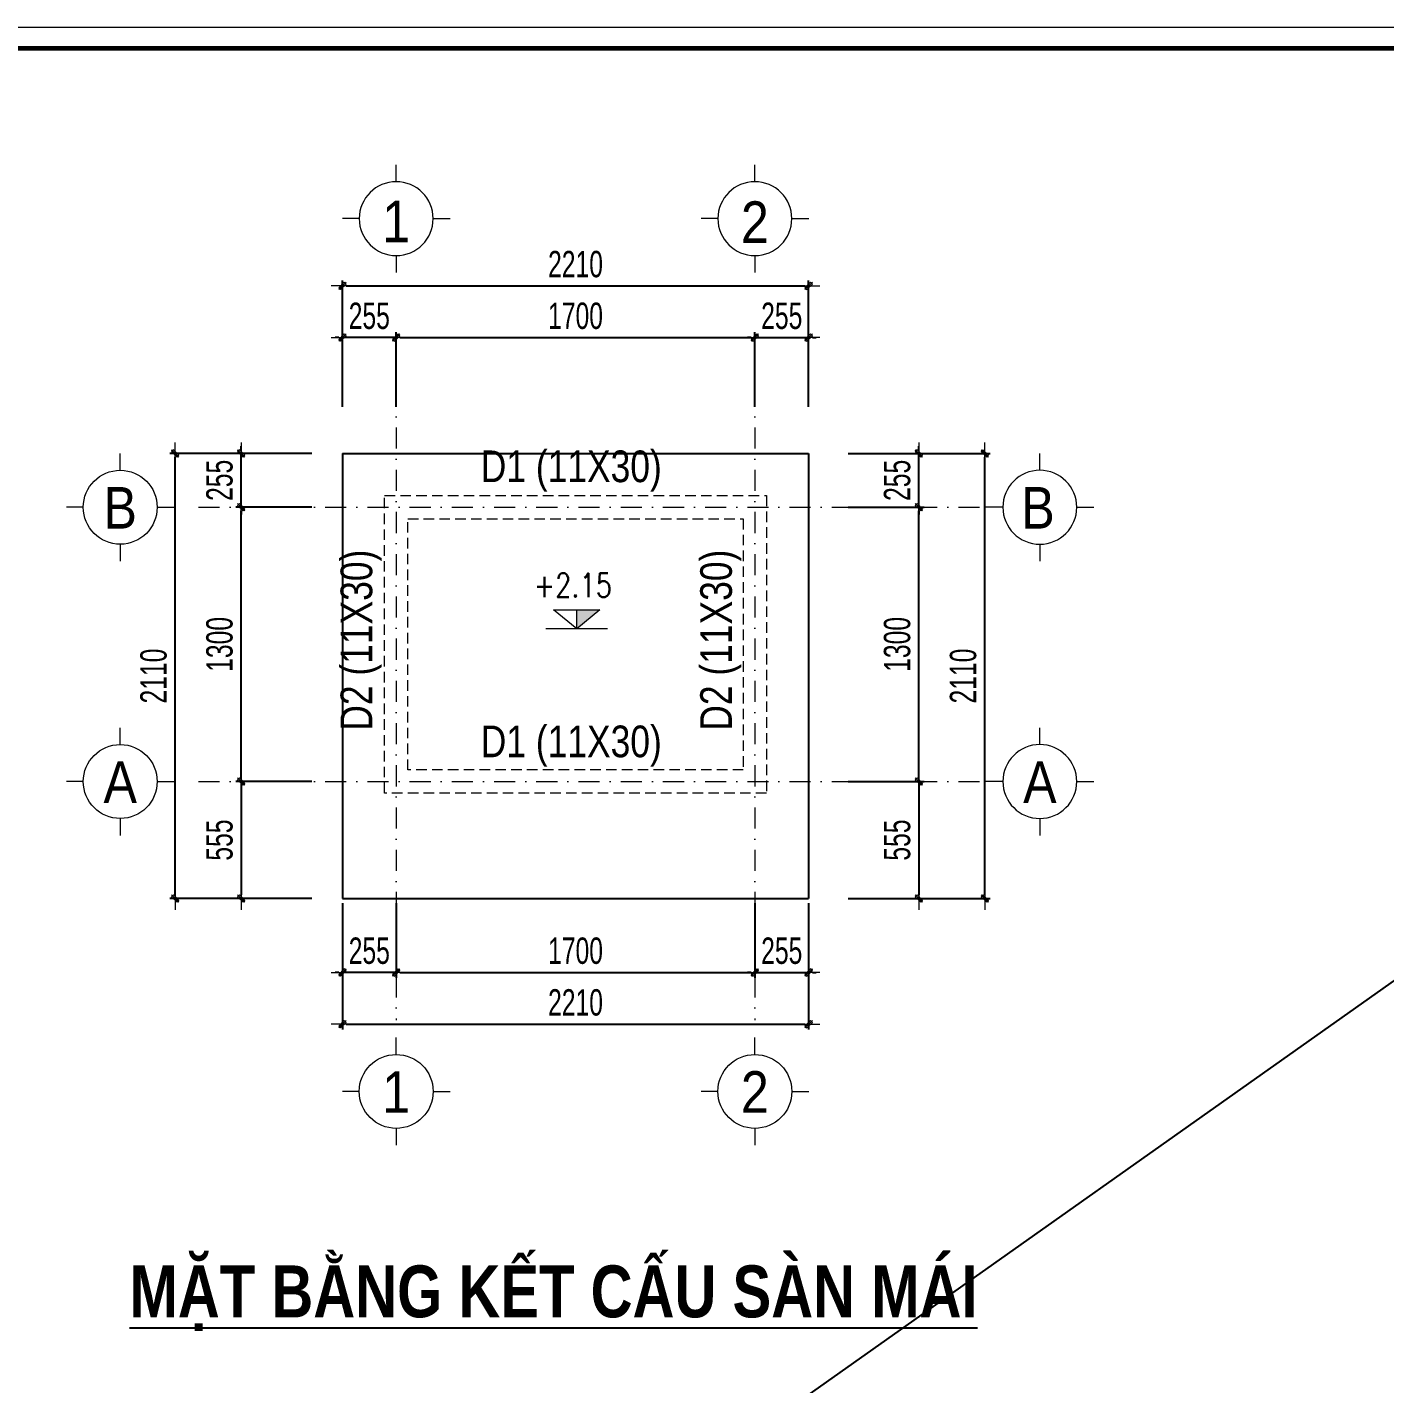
# Model space of a CAD drawing. Header units: millimetres. Extents: x -295047 to 304185, y -728047 to -308748.
# Drawn here: x 135915 to 142350, y -328104 to -321674 of the extents above; entities that cross this region are included whole.
import ezdxf
from ezdxf.enums import TextEntityAlignment as Align

# ---------------------------------------------------------------- set-up
doc = ezdxf.new("R2010")
doc.units = ezdxf.units.MM
doc.header["$MEASUREMENT"] = 0
doc.header["$PDMODE"] = 32
doc.linetypes.add('DASHDOT', pattern=[1, 0.5, -0.25, 0, -0.25])
doc.linetypes.add('HIDDEN', pattern=[0.375, 0.25, -0.125])
doc.layers.get('Defpoints').update_dxf_attribs({"color": 1})
doc.layers.add('KCS_Plotter', color=11, linetype='Continuous', plot=False)
for name, color, linetype, lineweight in [('Khungten_LCDI', 7, 'Continuous', 5), ('LC Dim', 8, 'Continuous', 18), ('LC ISO', 153, 'Continuous', 13), ('LC MANH DUT', 35, 'HIDDEN', 5), ('LC Net manh', 219, 'Continuous', 5), ('LC Net thay', 7, 'Continuous', 25), ('LC Net truc', 79, 'DASHDOT', 13), ('LC Text1', 3, 'Continuous', 20), ('LC Text2', 7, 'Continuous', 25)]:
    doc.layers.add(name, color=color, linetype=linetype, lineweight=lineweight)
doc.styles.add('HOATBIF', font='hoatbif.shx', dxfattribs={"width": 0.7})
doc.styles.add('Khungten', font='VHAVAN.TTF', dxfattribs={"width": 0.9, "height": 5000})
doc.styles.add('LC 1', font='VHAVANB.TTF')
doc.styles.add('LC3', font='VHARIALB.TTF', dxfattribs={"width": 0.8})
doc.styles.add('T1', font='Vnsimli.shx', dxfattribs={"width": 0.8})
doc.styles.add('T2', font='VHARIAL.TTF', dxfattribs={"width": 0.8})
doc.styles.add('Title', font='VHBLACK.TTF', dxfattribs={"width": 0.8})
doc.dimstyles.new('1-100(1-50)', dxfattribs={"dimscale": 50, "dimtxt": 2.5, "dimasz": 0.35, "dimexe": 0.5, "dimexo": 0, "dimgap": 0.8, "dimtad": 1, "dimdec": 0, "dimzin": 0, "dimdsep": 46, "dimtxsty": 'HOATBIF', "dimblk1": 'DOT', "dimblk2": 'DOT', "dimsah": 1, "dimcen": -1, "dimdle": 1, "dimclrd": 256, "dimclre": 256, "dimclrt": 4, "dimadec": 3, "dimazin": 2, "dimtfac": 0.333333, "dimtdec": 0, "dimtix": 1, "dimtmove": 2, "dimatfit": 3, "dimldrblk": 'DOT', "dimfxl": 1, "dimtvp": 0.833333, "dimtolj": 1, "dimtzin": 0, "dimarcsym": 0})

# ---------------------------------------------------------------- blocks, each defined once
blk = doc.blocks.new('lcdi fix')
at = {"layer": 'Defpoints', "lineweight": 0}
blk.add_lwpolyline([(-1200, -14850), (-1200, 14850), (40800, 14850), (40800, -14850)], close=True, dxfattribs=at)
at = {"layer": 'Khungten_LCDI', "color": 5, "lineweight": 60}
blk.add_lwpolyline([(0, -14650), (0, 14650), (40600, 14650), (40600, -14650)], close=True, dxfattribs=at)
at = {"color": 7, "style": 'Khungten', "width": 0.8}
for tag, p in [('REVISION', (39499, -10746)), ('NGAYHT', (39546, -11609))]:
    blk.add_attdef(tag, text='', height=200, dxfattribs=at).set_placement(p, align=Align.CENTER)
at = {"layer": 'LC Text1', "style": 'Title', "width": 1.485915}
for tag, p, p2 in [('TENBANVE1', (36913, -8886), (40339, -8886)), ('TENBANVE2', (36913, -9562), (40339, -9562))]:
    blk.add_attdef(tag, text='', height=250, dxfattribs=at).set_placement(p, p2, align=Align.FIT)
at = {"layer": 'LC Text1', "style": 'Title', "width": 0.7}
blk.add_attdef('SOBANVE', text='', height=250, dxfattribs=at).set_placement((39562, -13896), align=Align.CENTER)
blk = doc.blocks.new('TTRUC')
at = {"layer": 'LC ISO'}
for p, q in [((0, 6.95), (0, 10.13)), ((-6.95, 0), (-10.13, 0)), ((6.95, 0), (10.13, 0)), ((0, -6.95), (0, -10.13))]:
    blk.add_line(p, q, dxfattribs=at)
at = {"layer": 'LC Net manh'}
blk.add_circle((0, 0), 6.95, dxfattribs=at)
blk = doc.blocks.new('DOT')
at = {"layer": 'LC Dim'}
blk.add_line((-3, 0), (3, 0), dxfattribs=at)
at = {"layer": 'LC Dim', "color": 4}
blk.add_line((-1, -1), (1, 1), dxfattribs=at)
blk.add_lwpolyline([(0.5, 1), (-1, -0.5), (-0.5, -1), (1, 0.5)], close=True, dxfattribs=at)
blk = doc.blocks.new('*D1073')
at = {"layer": 'Defpoints', "color": 0, "ltscale": 2, "transparency": 16777216}
for p in [(136929.4, -323949.2), (137264.5, -323949.2), (137264.5, -325249.2)]:
    blk.add_point(p, dxfattribs=at)
at = {"layer": 'LC Dim', "lineweight": -2, "ltscale": 2, "transparency": 16777216}
for p, q in [((137264.5, -323949.2), (136904.4, -323949.2)), ((136929.4, -325231.7), (136929.4, -323966.7)), ((137264.5, -325249.2), (136904.4, -325249.2))]:
    blk.add_line(p, q, dxfattribs=at)
at = {"layer": 'LC Dim', "lineweight": -2, "ltscale": 2, "transparency": 16777216, "xscale": 17.5, "yscale": 17.5, "zscale": 17.5}
for p, rotation in [((136929.4, -323949.2), 90), ((136929.4, -325249.2), 270)]:
    blk.add_blockref('DOT', p, dxfattribs=dict(at, rotation=rotation))
at = {"layer": 'LC Dim', "color": 4, "ltscale": 2, "transparency": 16777216, "insert": (136826.9, -324599.2), "char_height": 125, "attachment_point": 5, "rotation": 90, "style": 'HOATBIF'}
blk.add_mtext('\\A1;1300', dxfattribs=at)
blk = doc.blocks.new('_Dot')
at = {"color": 0, "linetype": 'ByBlock', "lineweight": -2}
blk.add_line((-0.5, 0), (-1, 0), dxfattribs=at)
at = {"color": 0, "linetype": 'ByBlock', "const_width": 0.5}
blk.add_lwpolyline([(-0.25, 0, 1), (0.25, 0, 1)], format="xyb", close=True, dxfattribs=at)
blk = doc.blocks.new('*D1074')
at = {"layer": 'Defpoints', "color": 0, "ltscale": 2, "transparency": 16777216}
for p in [(136929.4, -323694.2), (137264.5, -323694.2), (137264.5, -323949.2)]:
    blk.add_point(p, dxfattribs=at)
at = {"layer": 'LC Dim', "lineweight": -2, "ltscale": 2, "transparency": 16777216}
for p, q in [((136929.4, -323676.7), (136929.4, -323659.2)), ((137264.5, -323694.2), (136904.4, -323694.2)), ((136929.4, -323949.2), (136929.4, -323694.2)), ((137264.5, -323949.2), (136904.4, -323949.2)), ((136929.4, -323966.7), (136929.4, -323984.2))]:
    blk.add_line(p, q, dxfattribs=at)
at = {"layer": 'LC Dim', "lineweight": -2, "ltscale": 2, "transparency": 16777216, "xscale": 17.5, "yscale": 17.5, "zscale": 17.5}
for p, rotation in [((136929.4, -323694.2), 270), ((136929.4, -323949.2), 90)]:
    blk.add_blockref('DOT', p, dxfattribs=dict(at, rotation=rotation))
at = {"layer": 'LC Dim', "color": 4, "ltscale": 2, "transparency": 16777216, "insert": (136826.9, -323821.7), "char_height": 125, "attachment_point": 5, "rotation": 90, "style": 'HOATBIF'}
blk.add_mtext('\\A1;255', dxfattribs=at)
blk = doc.blocks.new('*D1075')
at = {"layer": 'Defpoints', "color": 0, "ltscale": 2, "transparency": 16777216}
for p in [(137264.5, -325249.2), (136929.4, -325804.2), (137264.5, -325804.2)]:
    blk.add_point(p, dxfattribs=at)
at = {"layer": 'LC Dim', "lineweight": -2, "ltscale": 2, "transparency": 16777216}
for p, q in [((137264.5, -325249.2), (136904.4, -325249.2)), ((136929.4, -325266.7), (136929.4, -325786.7)), ((137264.5, -325804.2), (136904.4, -325804.2))]:
    blk.add_line(p, q, dxfattribs=at)
at = {"layer": 'LC Dim', "lineweight": -2, "ltscale": 2, "transparency": 16777216, "xscale": 17.5, "yscale": 17.5, "zscale": 17.5}
for p, rotation in [((136929.4, -325249.2), 90), ((136929.4, -325804.2), 270)]:
    blk.add_blockref('DOT', p, dxfattribs=dict(at, rotation=rotation))
at = {"layer": 'LC Dim', "color": 4, "ltscale": 2, "transparency": 16777216, "insert": (136826.9, -325526.7), "char_height": 125, "attachment_point": 5, "rotation": 90, "style": 'HOATBIF'}
blk.add_mtext('\\A1;555', dxfattribs=at)
blk = doc.blocks.new('*D1076')
at = {"layer": 'Defpoints', "color": 0, "ltscale": 2, "transparency": 16777216}
for p in [(137663.9, -325826.5), (139363.9, -325826.5), (139363.9, -326154.4)]:
    blk.add_point(p, dxfattribs=at)
at = {"layer": 'LC Dim', "lineweight": -2, "ltscale": 2, "transparency": 16777216}
for p, q in [((137663.9, -325826.5), (137663.9, -326179.4)), ((139363.9, -325826.5), (139363.9, -326179.4)), ((137681.4, -326154.4), (139346.4, -326154.4))]:
    blk.add_line(p, q, dxfattribs=at)
at = {"layer": 'LC Dim', "lineweight": -2, "ltscale": 2, "transparency": 16777216, "xscale": 17.5, "yscale": 17.5, "zscale": 17.5, "rotation": 180}
blk.add_blockref('DOT', (137663.9, -326154.4), dxfattribs=at)
at = {"layer": 'LC Dim', "lineweight": -2, "ltscale": 2, "transparency": 16777216, "xscale": 17.5, "yscale": 17.5, "zscale": 17.5}
blk.add_blockref('DOT', (139363.9, -326154.4), dxfattribs=at)
at = {"layer": 'LC Dim', "color": 4, "ltscale": 2, "transparency": 16777216, "insert": (138513.9, -326051.9), "char_height": 125, "attachment_point": 5, "style": 'HOATBIF'}
blk.add_mtext('\\A1;1700', dxfattribs=at)
blk = doc.blocks.new('*D1077')
at = {"layer": 'Defpoints', "color": 0, "ltscale": 2, "transparency": 16777216}
for p in [(139363.9, -325826.5), (139618.9, -325826.5), (139618.9, -326154.4)]:
    blk.add_point(p, dxfattribs=at)
at = {"layer": 'LC Dim', "lineweight": -2, "ltscale": 2, "transparency": 16777216}
for p, q in [((139363.9, -325826.5), (139363.9, -326179.4)), ((139618.9, -325826.5), (139618.9, -326179.4)), ((139346.4, -326154.4), (139328.9, -326154.4)), ((139363.9, -326154.4), (139618.9, -326154.4)), ((139636.4, -326154.4), (139653.9, -326154.4))]:
    blk.add_line(p, q, dxfattribs=at)
at = {"layer": 'LC Dim', "lineweight": -2, "ltscale": 2, "transparency": 16777216, "xscale": 17.5, "yscale": 17.5, "zscale": 17.5}
blk.add_blockref('DOT', (139363.9, -326154.4), dxfattribs=at)
at = {"layer": 'LC Dim', "lineweight": -2, "ltscale": 2, "transparency": 16777216, "xscale": 17.5, "yscale": 17.5, "zscale": 17.5, "rotation": 180}
blk.add_blockref('DOT', (139618.9, -326154.4), dxfattribs=at)
at = {"layer": 'LC Dim', "color": 4, "ltscale": 2, "transparency": 16777216, "insert": (139491.4, -326051.9), "char_height": 125, "attachment_point": 5, "style": 'HOATBIF'}
blk.add_mtext('\\A1;255', dxfattribs=at)
blk = doc.blocks.new('*D1078')
at = {"layer": 'Defpoints', "color": 0, "ltscale": 2, "transparency": 16777216}
for p in [(137408.9, -325826.5), (137663.9, -325826.5), (137408.9, -326154.4)]:
    blk.add_point(p, dxfattribs=at)
at = {"layer": 'LC Dim', "lineweight": -2, "ltscale": 2, "transparency": 16777216}
for p, q in [((137408.9, -325826.5), (137408.9, -326179.4)), ((137663.9, -325826.5), (137663.9, -326179.4)), ((137391.4, -326154.4), (137373.9, -326154.4)), ((137663.9, -326154.4), (137408.9, -326154.4)), ((137681.4, -326154.4), (137698.9, -326154.4))]:
    blk.add_line(p, q, dxfattribs=at)
at = {"layer": 'LC Dim', "lineweight": -2, "ltscale": 2, "transparency": 16777216, "xscale": 17.5, "yscale": 17.5, "zscale": 17.5}
blk.add_blockref('DOT', (137408.9, -326154.4), dxfattribs=at)
at = {"layer": 'LC Dim', "lineweight": -2, "ltscale": 2, "transparency": 16777216, "xscale": 17.5, "yscale": 17.5, "zscale": 17.5, "rotation": 180}
blk.add_blockref('DOT', (137663.9, -326154.4), dxfattribs=at)
at = {"layer": 'LC Dim', "color": 4, "ltscale": 2, "transparency": 16777216, "insert": (137536.4, -326051.9), "char_height": 125, "attachment_point": 5, "style": 'HOATBIF'}
blk.add_mtext('\\A1;255', dxfattribs=at)
blk = doc.blocks.new('*D1079')
at = {"layer": 'Defpoints', "color": 0, "ltscale": 2, "transparency": 16777216}
for p in [(137408.9, -325826.5), (139618.9, -325826.5), (139618.9, -326399.4)]:
    blk.add_point(p, dxfattribs=at)
at = {"layer": 'LC Dim', "lineweight": -2, "ltscale": 2, "transparency": 16777216}
for p, q in [((137408.9, -325826.5), (137408.9, -326424.4)), ((139618.9, -325826.5), (139618.9, -326424.4)), ((137426.4, -326399.4), (139601.4, -326399.4))]:
    blk.add_line(p, q, dxfattribs=at)
at = {"layer": 'LC Dim', "lineweight": -2, "ltscale": 2, "transparency": 16777216, "xscale": 17.5, "yscale": 17.5, "zscale": 17.5, "rotation": 180}
blk.add_blockref('DOT', (137408.9, -326399.4), dxfattribs=at)
at = {"layer": 'LC Dim', "lineweight": -2, "ltscale": 2, "transparency": 16777216, "xscale": 17.5, "yscale": 17.5, "zscale": 17.5}
blk.add_blockref('DOT', (139618.9, -326399.4), dxfattribs=at)
at = {"layer": 'LC Dim', "color": 4, "ltscale": 2, "transparency": 16777216, "insert": (138513.9, -326296.9), "char_height": 125, "attachment_point": 5, "style": 'HOATBIF'}
blk.add_mtext('\\A1;2210', dxfattribs=at)
blk = doc.blocks.new('*D1080')
at = {"layer": 'Defpoints', "color": 0, "ltscale": 2, "transparency": 16777216}
for p in [(136616.8, -323694.2), (137023.4, -323694.2), (137023.4, -325804.2)]:
    blk.add_point(p, dxfattribs=at)
at = {"layer": 'LC Dim', "lineweight": -2, "ltscale": 2, "transparency": 16777216}
for p, q in [((137023.4, -323694.2), (136591.8, -323694.2)), ((136616.8, -325786.7), (136616.8, -323711.7)), ((137023.4, -325804.2), (136591.8, -325804.2))]:
    blk.add_line(p, q, dxfattribs=at)
at = {"layer": 'LC Dim', "lineweight": -2, "ltscale": 2, "transparency": 16777216, "xscale": 17.5, "yscale": 17.5, "zscale": 17.5}
for p, rotation in [((136616.8, -323694.2), 90), ((136616.8, -325804.2), 270)]:
    blk.add_blockref('DOT', p, dxfattribs=dict(at, rotation=rotation))
at = {"layer": 'LC Dim', "color": 4, "ltscale": 2, "transparency": 16777216, "insert": (136514.3, -324749.2), "char_height": 125, "attachment_point": 5, "rotation": 90, "style": 'HOATBIF'}
blk.add_mtext('\\A1;2110', dxfattribs=at)
blk = doc.blocks.new('*D1081')
at = {"layer": 'Defpoints', "color": 0, "ltscale": 2, "transparency": 16777216}
for p in [(139806.1, -323949.2), (140141.2, -323949.2), (139806.1, -325249.2)]:
    blk.add_point(p, dxfattribs=at)
at = {"layer": 'LC Dim', "lineweight": -2, "ltscale": 2, "transparency": 16777216}
for p, q in [((139806.1, -323949.2), (140166.2, -323949.2)), ((140141.2, -325231.7), (140141.2, -323966.7)), ((139806.1, -325249.2), (140166.2, -325249.2))]:
    blk.add_line(p, q, dxfattribs=at)
at = {"layer": 'LC Dim', "lineweight": -2, "ltscale": 2, "transparency": 16777216, "xscale": 17.5, "yscale": 17.5, "zscale": 17.5}
for p, rotation in [((140141.2, -323949.2), 90), ((140141.2, -325249.2), 270)]:
    blk.add_blockref('DOT', p, dxfattribs=dict(at, rotation=rotation))
at = {"layer": 'LC Dim', "color": 4, "ltscale": 2, "transparency": 16777216, "insert": (140038.7, -324599.2), "char_height": 125, "attachment_point": 5, "rotation": 90, "style": 'HOATBIF'}
blk.add_mtext('\\A1;1300', dxfattribs=at)
blk = doc.blocks.new('*D1082')
at = {"layer": 'Defpoints', "color": 0, "ltscale": 2, "transparency": 16777216}
for p in [(139806.1, -323694.2), (140141.2, -323694.2), (139806.1, -323949.2)]:
    blk.add_point(p, dxfattribs=at)
at = {"layer": 'LC Dim', "lineweight": -2, "ltscale": 2, "transparency": 16777216}
for p, q in [((140141.2, -323676.7), (140141.2, -323659.2)), ((139806.1, -323694.2), (140166.2, -323694.2)), ((140141.2, -323949.2), (140141.2, -323694.2)), ((139806.1, -323949.2), (140166.2, -323949.2)), ((140141.2, -323966.7), (140141.2, -323984.2))]:
    blk.add_line(p, q, dxfattribs=at)
at = {"layer": 'LC Dim', "lineweight": -2, "ltscale": 2, "transparency": 16777216, "xscale": 17.5, "yscale": 17.5, "zscale": 17.5}
for p, rotation in [((140141.2, -323694.2), 270), ((140141.2, -323949.2), 90)]:
    blk.add_blockref('DOT', p, dxfattribs=dict(at, rotation=rotation))
at = {"layer": 'LC Dim', "color": 4, "ltscale": 2, "transparency": 16777216, "insert": (140038.7, -323821.7), "char_height": 125, "attachment_point": 5, "rotation": 90, "style": 'HOATBIF'}
blk.add_mtext('\\A1;255', dxfattribs=at)
blk = doc.blocks.new('*D1083')
at = {"layer": 'Defpoints', "color": 0, "ltscale": 2, "transparency": 16777216}
for p in [(139806.1, -325249.2), (139806.1, -325804.2), (140141.2, -325804.2)]:
    blk.add_point(p, dxfattribs=at)
at = {"layer": 'LC Dim', "lineweight": -2, "ltscale": 2, "transparency": 16777216}
for p, q in [((139806.1, -325249.2), (140166.2, -325249.2)), ((140141.2, -325266.7), (140141.2, -325786.7)), ((139806.1, -325804.2), (140166.2, -325804.2))]:
    blk.add_line(p, q, dxfattribs=at)
at = {"layer": 'LC Dim', "lineweight": -2, "ltscale": 2, "transparency": 16777216, "xscale": 17.5, "yscale": 17.5, "zscale": 17.5}
for p, rotation in [((140141.2, -325249.2), 90), ((140141.2, -325804.2), 270)]:
    blk.add_blockref('DOT', p, dxfattribs=dict(at, rotation=rotation))
at = {"layer": 'LC Dim', "color": 4, "ltscale": 2, "transparency": 16777216, "insert": (140038.7, -325526.7), "char_height": 125, "attachment_point": 5, "rotation": 90, "style": 'HOATBIF'}
blk.add_mtext('\\A1;555', dxfattribs=at)
blk = doc.blocks.new('*D1084')
at = {"layer": 'Defpoints', "color": 0, "ltscale": 2, "transparency": 16777216}
for p in [(140047.2, -323694.2), (140453.9, -323694.2), (140047.2, -325804.2)]:
    blk.add_point(p, dxfattribs=at)
at = {"layer": 'LC Dim', "lineweight": -2, "ltscale": 2, "transparency": 16777216}
for p, q in [((140047.2, -323694.2), (140478.9, -323694.2)), ((140453.9, -325786.7), (140453.9, -323711.7)), ((140047.2, -325804.2), (140478.9, -325804.2))]:
    blk.add_line(p, q, dxfattribs=at)
at = {"layer": 'LC Dim', "lineweight": -2, "ltscale": 2, "transparency": 16777216, "xscale": 17.5, "yscale": 17.5, "zscale": 17.5}
for p, rotation in [((140453.9, -323694.2), 90), ((140453.9, -325804.2), 270)]:
    blk.add_blockref('DOT', p, dxfattribs=dict(at, rotation=rotation))
at = {"layer": 'LC Dim', "color": 4, "ltscale": 2, "transparency": 16777216, "insert": (140351.4, -324749.2), "char_height": 125, "attachment_point": 5, "rotation": 90, "style": 'HOATBIF'}
blk.add_mtext('\\A1;2110', dxfattribs=at)
blk = doc.blocks.new('*D1085')
at = {"layer": 'Defpoints', "color": 0, "ltscale": 2, "transparency": 16777216}
for p in [(139363.9, -323144.9), (137663.9, -323472.8), (139363.9, -323472.8)]:
    blk.add_point(p, dxfattribs=at)
at = {"layer": 'LC Dim', "lineweight": -2, "ltscale": 2, "transparency": 16777216}
for p, q in [((137663.9, -323472.8), (137663.9, -323119.9)), ((137681.4, -323144.9), (139346.4, -323144.9)), ((139363.9, -323472.8), (139363.9, -323119.9))]:
    blk.add_line(p, q, dxfattribs=at)
at = {"layer": 'LC Dim', "lineweight": -2, "ltscale": 2, "transparency": 16777216, "xscale": 17.5, "yscale": 17.5, "zscale": 17.5, "rotation": 180}
blk.add_blockref('DOT', (137663.9, -323144.9), dxfattribs=at)
at = {"layer": 'LC Dim', "lineweight": -2, "ltscale": 2, "transparency": 16777216, "xscale": 17.5, "yscale": 17.5, "zscale": 17.5}
blk.add_blockref('DOT', (139363.9, -323144.9), dxfattribs=at)
at = {"layer": 'LC Dim', "color": 4, "ltscale": 2, "transparency": 16777216, "insert": (138513.9, -323042.4), "char_height": 125, "attachment_point": 5, "style": 'HOATBIF'}
blk.add_mtext('\\A1;1700', dxfattribs=at)
blk = doc.blocks.new('*D1086')
at = {"layer": 'Defpoints', "color": 0, "ltscale": 2, "transparency": 16777216}
for p in [(139618.9, -323144.9), (139363.9, -323472.8), (139618.9, -323472.8)]:
    blk.add_point(p, dxfattribs=at)
at = {"layer": 'LC Dim', "lineweight": -2, "ltscale": 2, "transparency": 16777216}
for p, q in [((139346.4, -323144.9), (139328.9, -323144.9)), ((139363.9, -323472.8), (139363.9, -323119.9)), ((139363.9, -323144.9), (139618.9, -323144.9)), ((139618.9, -323472.8), (139618.9, -323119.9)), ((139636.4, -323144.9), (139653.9, -323144.9))]:
    blk.add_line(p, q, dxfattribs=at)
at = {"layer": 'LC Dim', "lineweight": -2, "ltscale": 2, "transparency": 16777216, "xscale": 17.5, "yscale": 17.5, "zscale": 17.5}
blk.add_blockref('DOT', (139363.9, -323144.9), dxfattribs=at)
at = {"layer": 'LC Dim', "lineweight": -2, "ltscale": 2, "transparency": 16777216, "xscale": 17.5, "yscale": 17.5, "zscale": 17.5, "rotation": 180}
blk.add_blockref('DOT', (139618.9, -323144.9), dxfattribs=at)
at = {"layer": 'LC Dim', "color": 4, "ltscale": 2, "transparency": 16777216, "insert": (139491.4, -323042.4), "char_height": 125, "attachment_point": 5, "style": 'HOATBIF'}
blk.add_mtext('\\A1;255', dxfattribs=at)
blk = doc.blocks.new('*D1087')
at = {"layer": 'Defpoints', "color": 0, "ltscale": 2, "transparency": 16777216}
for p in [(137408.9, -323144.9), (137408.9, -323472.8), (137663.9, -323472.8)]:
    blk.add_point(p, dxfattribs=at)
at = {"layer": 'LC Dim', "lineweight": -2, "ltscale": 2, "transparency": 16777216}
for p, q in [((137391.4, -323144.9), (137373.9, -323144.9)), ((137408.9, -323472.8), (137408.9, -323119.9)), ((137663.9, -323144.9), (137408.9, -323144.9)), ((137663.9, -323472.8), (137663.9, -323119.9)), ((137681.4, -323144.9), (137698.9, -323144.9))]:
    blk.add_line(p, q, dxfattribs=at)
at = {"layer": 'LC Dim', "lineweight": -2, "ltscale": 2, "transparency": 16777216, "xscale": 17.5, "yscale": 17.5, "zscale": 17.5}
blk.add_blockref('DOT', (137408.9, -323144.9), dxfattribs=at)
at = {"layer": 'LC Dim', "lineweight": -2, "ltscale": 2, "transparency": 16777216, "xscale": 17.5, "yscale": 17.5, "zscale": 17.5, "rotation": 180}
blk.add_blockref('DOT', (137663.9, -323144.9), dxfattribs=at)
at = {"layer": 'LC Dim', "color": 4, "ltscale": 2, "transparency": 16777216, "insert": (137536.4, -323042.4), "char_height": 125, "attachment_point": 5, "style": 'HOATBIF'}
blk.add_mtext('\\A1;255', dxfattribs=at)
blk = doc.blocks.new('*D1088')
at = {"layer": 'Defpoints', "color": 0, "ltscale": 2, "transparency": 16777216}
for p in [(139618.9, -322899.9), (137408.9, -323472.8), (139618.9, -323472.8)]:
    blk.add_point(p, dxfattribs=at)
at = {"layer": 'LC Dim', "lineweight": -2, "ltscale": 2, "transparency": 16777216}
for p, q in [((137408.9, -323472.8), (137408.9, -322874.9)), ((137426.4, -322899.9), (139601.4, -322899.9)), ((139618.9, -323472.8), (139618.9, -322874.9))]:
    blk.add_line(p, q, dxfattribs=at)
at = {"layer": 'LC Dim', "lineweight": -2, "ltscale": 2, "transparency": 16777216, "xscale": 17.5, "yscale": 17.5, "zscale": 17.5, "rotation": 180}
blk.add_blockref('DOT', (137408.9, -322899.9), dxfattribs=at)
at = {"layer": 'LC Dim', "lineweight": -2, "ltscale": 2, "transparency": 16777216, "xscale": 17.5, "yscale": 17.5, "zscale": 17.5}
blk.add_blockref('DOT', (139618.9, -322899.9), dxfattribs=at)
at = {"layer": 'LC Dim', "color": 4, "ltscale": 2, "transparency": 16777216, "insert": (138513.9, -322797.4), "char_height": 125, "attachment_point": 5, "style": 'HOATBIF'}
blk.add_mtext('\\A1;2210', dxfattribs=at)
blk = doc.blocks.new('Caodo1')
at = {"layer": 'LC Text1'}
blk.add_hatch(color=256, dxfattribs=at).paths.add_polyline_path([(0, 200), (0, 0), (243, 200)])
for p, q in [((0, 0), (0, 200)), ((324, 0), (-324, 0))]:
    blk.add_line(p, q, dxfattribs=at)
blk.add_lwpolyline([(-243, 200), (243, 200), (0, 0), (0, 0)], close=True, dxfattribs=at)
at = {"layer": 'LC Text1', "style": 'T1', "width": 0.8}
blk.add_attdef('%%P0,00', text='', height=250, dxfattribs=at).set_placement((-39, 460), align=Align.MIDDLE_CENTER)
blk = doc.blocks.new('TIEUDE1')
at = {"layer": 'LC Text2', "color": 7, "style": 'LC 1'}
blk.add_attdef('TIªU§Ò', text='', height=5, dxfattribs=at).set_placement((0, 0), align=Align.BOTTOM_CENTER)
blk.add_attdef('TL', text='', height=3, dxfattribs=at).set_placement((0, -2), align=Align.TOP_CENTER)

msp = doc.modelspace()

# ---------------------------------------------------------------- linework, layer by layer
at = {"layer": 'KCS_Plotter', "ltscale": 250}
msp.add_line((127785, -336523.5, 17.7), (148785, -321673.5, 17.7), dxfattribs=at)
at = {"layer": 'LC MANH DUT', "ltscale": 200, "elevation": 17.7}
for points in [[(137608.9, -323894.2), (139418.9, -323894.2), (139418.9, -325304.2), (137608.9, -325304.2)], [(137718.9, -324004.2), (139308.9, -324004.2), (139308.9, -325194.2), (137718.9, -325194.2)]]:
    msp.add_lwpolyline(points, close=True, dxfattribs=at)
at = {"layer": 'LC Net thay', "ltscale": 200}
for p, q in [((137408.9, -323694.2, 17.7), (137408.9, -325804.2, 17.7)), ((137408.9, -323694.2, 17.7), (139618.9, -323694.2, 17.7)), ((139618.9, -323694.2, 17.7), (139618.9, -325804.2, 17.7)), ((137408.9, -325804.2, 17.7), (139618.9, -325804.2, 17.7))]:
    msp.add_line(p, q, dxfattribs=at)
at = {"layer": 'LC Net truc', "ltscale": 200}
for p, q in [((137663.9, -323371.2, 17.7), (137663.9, -326379.7, 17.7)), ((139363.9, -323371.2, 17.7), (139363.9, -326379.7, 17.7)), ((136727, -323949.2, 17.7), (140453.9, -323949.2, 17.7)), ((136727, -325249.2, 17.7), (140453.9, -325249.2, 17.7))]:
    msp.add_line(p, q, dxfattribs=at)

# ---------------------------------------------------------------- block references
at = {"layer": 'LC ISO', "xscale": -25.19610424696835, "yscale": 25.19610424696835, "zscale": 25.19610424696835, "rotation": 180}
for p in [(137663.9, -322581.1, 17.7), (139363.9, -322581.1, 17.7)]:
    msp.add_blockref('TTRUC', p, dxfattribs=at)
at = {"layer": 'LC ISO', "yscale": 25.19610424696835, "zscale": 25.19610424696835}
for p, xscale in [((136356, -323949.2, 17.7), 25.19610424696835), ((140714.6, -323949.2, 17.7), -25.19610424696835), ((136356, -325249.2, 17.7), 25.19610424696835), ((140714.6, -325249.2, 17.7), -25.19610424696835), ((137663.9, -326718.2, 17.7), 25.19610424696835), ((139363.9, -326718.2, 17.7), 25.19610424696835)]:
    msp.add_blockref('TTRUC', p, dxfattribs=dict(at, xscale=xscale))
at = {"layer": 'LC Net thay', "xscale": 0.5000000000000013, "yscale": 0.5000000000000013, "zscale": 0.5000000000000013}
msp.add_blockref('lcdi fix', (128385, -329098.5, 17.7), dxfattribs=at)
at = {"layer": 'LC Text1'}
ref = msp.add_blockref('Caodo1', (138519.5, -324525.4, 17.7), dxfattribs=dict(at, xscale=0.45, yscale=0.45, zscale=0.45))
ref.add_attrib('%%P0,00', '+2.15', dxfattribs={"layer": 'LC Text2', "height": 112.5, "style": 'T1', "width": 0.8}).set_placement((138501.9, -324318.6, 17.7), align=Align.MIDDLE_CENTER)
at = {"layer": 'LC Text2'}
ref = msp.add_blockref('TIEUDE1', (138409.7, -327862.9, 17.7), dxfattribs=dict(at, xscale=50.00000000009664, yscale=50.00000000009664, zscale=50.00000000009664))
ref.add_attrib('TIªU§Ò', '%%UmÆt B»NG kÕt cÊu sµn m¸i', dxfattribs={"color": 7, "height": 246.221, "style": 'LC3', "width": 0.8}).set_placement((138409.7, -327862.9, 17.7), align=Align.BOTTOM_CENTER)

# ---------------------------------------------------------------- texts
at = {"layer": 'LC Text1', "ltscale": 0.2, "style": 'LC 1', "width": 0.9}
for s, p in [('1', (137663.9, -322752, 17.7)), ('2', (139363.9, -322755.7, 17.7)), ('B', (136356, -324109.7, 17.7)), ('B', (140706.1, -324109.7, 17.7)), ('A', (136356, -325409.7, 17.7)), ('A', (140714.8, -325409.7, 17.7)), ('1', (137663.9, -326878.7, 17.7)), ('2', (139363.9, -326878.7, 17.7))]:
    msp.add_text(s, height=197.3, dxfattribs=at).set_placement(p, align=Align.BOTTOM_CENTER)
at = {"layer": 'LC Text2', "style": 'T2', "width": 0.8}
for p in [(138064.7, -323830.2, 17.7), (138064.7, -325134.1, 17.7)]:
    msp.add_text('D1 (11X30)', height=150.16, dxfattribs=at).set_placement(p)
for p in [(137550.5, -325008.3, 17.7), (139255.1, -325008.3, 17.7)]:
    msp.add_text('D2 (11X30)', height=150.16, rotation=90, dxfattribs=at).set_placement(p)

# ---------------------------------------------------------------- dimensions: what is measured, and where the dimension line sits
at = {"layer": 'LC Dim', "ltscale": 2}
for base, p1, p2, picture, middle in [((139618.9, -322899.9, 17.7), (137408.9, -323472.8, 17.7), (139618.9, -323472.8, 17.7), '*D1088', (138513.9, -322797.4, 17.7)), ((137408.9, -323144.9, 17.7), (137663.9, -323472.8, 17.7), (137408.9, -323472.8, 17.7), '*D1087', (137536.4, -323042.4, 17.7)), ((139363.9, -323144.9, 17.7), (137663.9, -323472.8, 17.7), (139363.9, -323472.8, 17.7), '*D1085', (138513.9, -323042.4, 17.7)), ((139618.9, -323144.9, 17.7), (139363.9, -323472.8, 17.7), (139618.9, -323472.8, 17.7), '*D1086', (139491.4, -323042.4, 17.7)), ((137408.9, -326154.4, 17.7), (137663.9, -325826.5, 17.7), (137408.9, -325826.5, 17.7), '*D1078', (137536.4, -326051.9, 17.7)), ((139618.9, -326399.4, 17.7), (137408.9, -325826.5, 17.7), (139618.9, -325826.5, 17.7), '*D1079', (138513.9, -326296.9, 17.7)), ((139363.9, -326154.4, 17.7), (137663.9, -325826.5, 17.7), (139363.9, -325826.5, 17.7), '*D1076', (138513.9, -326051.9, 17.7)), ((139618.9, -326154.4, 17.7), (139363.9, -325826.5, 17.7), (139618.9, -325826.5, 17.7), '*D1077', (139491.4, -326051.9, 17.7))]:
    dim = msp.add_linear_dim(base=base, p1=p1, p2=p2, dimstyle='1-100(1-50)', dxfattribs=at)
    dim.commit()
    dim.dimension.update_dxf_attribs({"geometry": picture, "text_midpoint": middle})
for base, p1, p2, picture, middle in [((136616.8, -323694.2, 17.7), (137023.4, -325804.2, 17.7), (137023.4, -323694.2, 17.7), '*D1080', (136514.3, -324749.2, 17.7)), ((136929.4, -323694.2, 17.7), (137264.5, -323949.2, 17.7), (137264.5, -323694.2, 17.7), '*D1074', (136826.9, -323821.7, 17.7)), ((140141.2, -323694.2, 17.7), (139806.1, -323949.2, 17.7), (139806.1, -323694.2, 17.7), '*D1082', (140038.7, -323821.7, 17.7)), ((140453.9, -323694.2, 17.7), (140047.2, -325804.2, 17.7), (140047.2, -323694.2, 17.7), '*D1084', (140351.4, -324749.2, 17.7)), ((136929.4, -325804.2, 17.7), (137264.5, -325249.2, 17.7), (137264.5, -325804.2, 17.7), '*D1075', (136826.9, -325526.7, 17.7)), ((140141.2, -325804.2, 17.7), (139806.1, -325249.2, 17.7), (139806.1, -325804.2, 17.7), '*D1083', (140038.7, -325526.7, 17.7))]:
    dim = msp.add_linear_dim(base=base, p1=p1, p2=p2, angle=90, dimstyle='1-100(1-50)', dxfattribs=at)
    dim.commit()
    dim.dimension.update_dxf_attribs({"geometry": picture, "text_midpoint": middle})
for base, p1, p2, picture, middle in [((136929.4, -323949.2, 17.7), (137264.5, -325249.2, 17.7), (137264.5, -323949.2, 17.7), '*D1073', (136826.9, -324599.2, 17.7)), ((140141.2, -323949.2, 17.7), (139806.1, -325249.2, 17.7), (139806.1, -323949.2, 17.7), '*D1081', (140038.7, -324599.2, 17.7))]:
    dim = msp.add_linear_dim(base=base, p1=p1, p2=p2, angle=90, dimstyle='1-100(1-50)', override={"dimlfac": 1}, dxfattribs=at)
    dim.commit()
    dim.dimension.update_dxf_attribs({"geometry": picture, "text_midpoint": middle})

doc.saveas('drawing.dxf')
